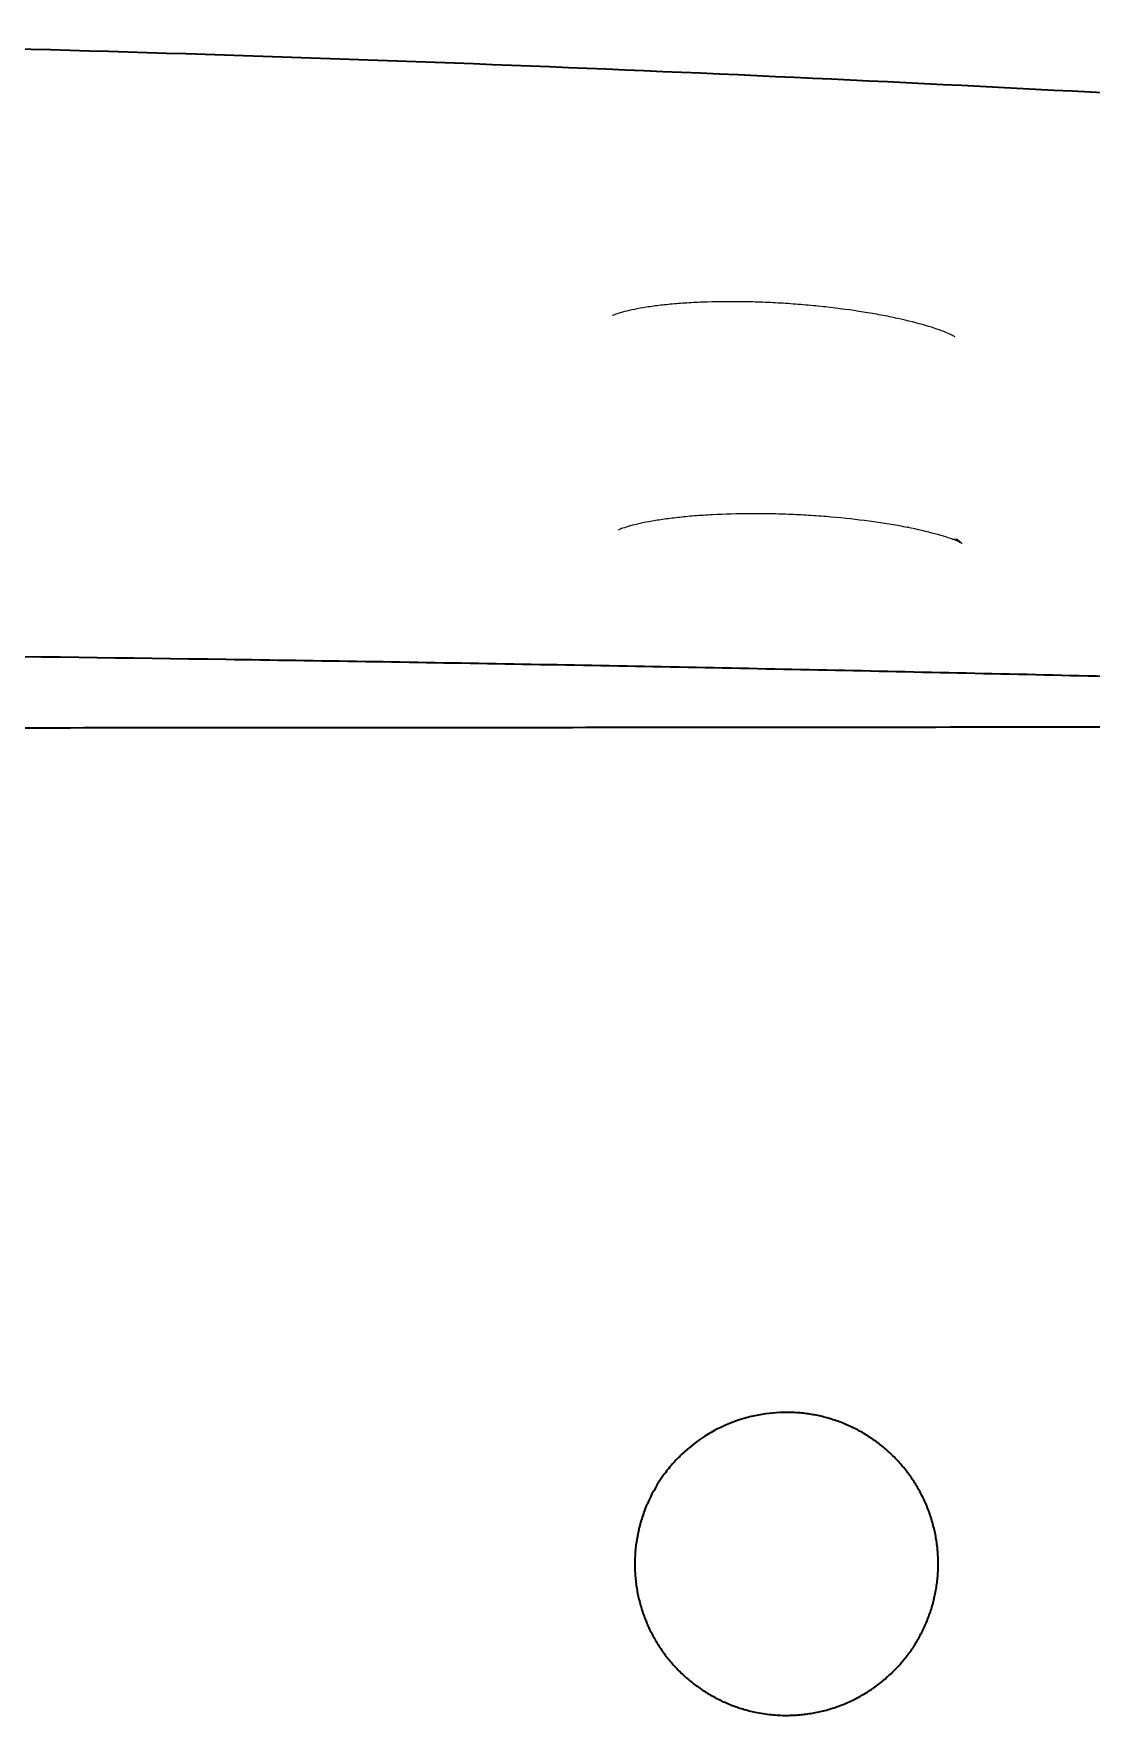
# Model space of a CAD drawing. Header units: millimetres. Extents: x 0 to 2561, y -987 to 790.
# Drawn here: x 852.6 to 981.6, y -667.9 to -462.9 of the extents above; entities that cross this region are included whole.
import ezdxf

# ---------------------------------------------------------------- set-up
doc = ezdxf.new("R2010")
doc.units = ezdxf.units.MM
doc.layers.add('Blocks', color=7, linetype='Continuous')
doc.layers.add('Blocks$Inner', color=7, linetype='Continuous', lineweight=25, true_color=0x007f00)
doc.layers.add('Blocks$Outline', color=7, linetype='Continuous', lineweight=35, true_color=0xff3f3f)

# ---------------------------------------------------------------- blocks, each defined once
blk = doc.blocks.new('Balcony Dining Bench Top')
at = {"layer": 'Blocks$Inner'}
for points, knots in [([(-589.23, 424.16), (-589.23, 421.8), (-589.25, 419.44), (-589.3, 417.08), (-589.34, 414.72), (-589.41, 412.35), (-589.5, 409.99), (-589.59, 407.64), (-589.7, 405.29), (-589.81, 402.94), (-590.07, 397.34), (-590.31, 391.73), (-590.56, 386.12), (-590.91, 378.16), (-591.25, 370.21), (-591.58, 362.25), (-592.25, 346.33), (-592.88, 330.41), (-593.48, 314.5), (-594.35, 291.48), (-595.15, 268.46), (-595.89, 245.44), (-596.17, 236.61), (-596.44, 227.78), (-596.7, 218.96), (-596.96, 210.11), (-597.21, 201.27), (-597.45, 192.43), (-597.69, 183.59), (-597.92, 174.75), (-598.15, 165.9), (-598.29, 160.24), (-598.42, 154.58), (-598.56, 148.92), (-598.69, 143.26), (-598.82, 137.61), (-598.94, 131.95), (-599.07, 126.29), (-599.19, 120.63), (-599.3, 114.97), (-599.54, 103.66), (-599.75, 92.34), (-599.95, 81.03), (-600.15, 69.67), (-600.33, 58.32), (-600.5, 46.97), (-600.85, 23.06), (-601.12, -0.86), (-601.31, -24.78), (-601.38, -33.55), (-601.44, -42.33), (-601.49, -51.11), (-601.55, -59.86), (-601.59, -68.62), (-601.62, -77.38), (-601.65, -86.14), (-601.67, -94.89), (-601.68, -103.65), (-601.68, -105.03), (-601.68, -106.41), (-601.68, -107.79), (-601.68, -109.17), (-601.68, -110.56), (-601.68, -111.94), (-601.68, -113.32), (-601.68, -114.7), (-601.68, -116.08)], [0.000019, 0.000019, 0.000019, 0.000019, 7.08982, 7.08982, 7.08982, 14.176741, 14.176741, 14.176741, 21.23183, 21.23183, 21.23183, 38.07293, 38.07293, 38.07293, 61.967387, 61.967387, 61.967387, 109.758517, 109.758517, 109.758517, 178.860742, 178.860742, 178.860742, 205.352515, 205.352515, 205.352515, 231.889817, 231.889817, 231.889817, 258.427166, 258.427166, 258.427166, 275.415243, 275.415243, 275.415243, 292.391937, 292.391937, 292.391937, 309.370735, 309.370735, 309.370735, 343.322504, 343.322504, 343.322504, 377.383168, 377.383168, 377.383168, 449.136176, 449.136176, 449.136176, 475.470513, 475.470513, 475.470513, 501.739585, 501.739585, 501.739585, 528.009357, 528.009357, 528.009357, 532.154266, 532.154266, 532.154266, 536.298776, 536.298776, 536.298776, 540.441973, 540.441973, 540.441973, 540.441973]), ([(-592.46, 340.84), (-592.46, 340.54), (-592.46, 340.24), (-592.46, 339.94), (-592.45, 333.97), (-592.44, 328.01), (-592.43, 322.06), (-592.42, 318.55), (-592.42, 315.03), (-592.41, 311.52), (-592.4, 303.86), (-592.39, 296.21), (-592.38, 288.56), (-592.37, 286.78), (-592.37, 284.99), (-592.37, 283.21), (-592.35, 273.78), (-592.34, 264.35), (-592.33, 254.92), (-592.32, 245.47), (-592.3, 236.01), (-592.29, 226.56), (-592.29, 224.89), (-592.29, 223.23), (-592.28, 221.56), (-592.28, 213.74), (-592.27, 205.89), (-592.26, 198.04), (-592.25, 188.51), (-592.24, 178.95), (-592.23, 169.39), (-592.22, 164.22), (-592.21, 159.05), (-592.21, 153.88), (-592.21, 149.48), (-592.2, 145.08), (-592.2, 140.68), (-592.19, 131.11), (-592.18, 121.54), (-592.17, 111.97), (-592.16, 103.32), (-592.16, 94.67), (-592.15, 86.03), (-592.15, 85.12), (-592.15, 84.22), (-592.15, 83.31), (-592.14, 73.78), (-592.14, 64.27), (-592.13, 54.79), (-592.13, 53.96), (-592.13, 53.13), (-592.13, 52.3), (-592.12, 43.66), (-592.12, 35.05), (-592.11, 26.44), (-592.11, 23.9), (-592.11, 21.35), (-592.11, 18.8), (-592.11, 11.92), (-592.1, 5.04), (-592.1, -1.84), (-592.1, -6.11), (-592.1, -10.38), (-592.09, -14.65), (-592.09, -19.83), (-592.09, -25.01), (-592.09, -30.2), (-592.09, -30.61), (-592.09, -31.02), (-592.09, -31.44), (-592.09, -37.04), (-592.09, -42.66), (-592.08, -48.28), (-592.08, -61.27), (-592.08, -74.31), (-592.08, -87.37), (-592.08, -96.93), (-592.08, -106.51), (-592.08, -116.08), (-592.08, -125.66), (-592.08, -135.25), (-592.08, -144.82), (-592.08, -157.87), (-592.08, -170.9), (-592.08, -183.88), (-592.09, -189.51), (-592.09, -195.12), (-592.09, -200.73), (-592.09, -201.15), (-592.09, -201.57), (-592.09, -201.99), (-592.09, -207.17), (-592.09, -212.35), (-592.09, -217.51), (-592.1, -221.79), (-592.1, -226.07), (-592.1, -230.34), (-592.1, -237.22), (-592.11, -244.09), (-592.11, -250.97), (-592.11, -253.52), (-592.11, -256.07), (-592.11, -258.63), (-592.12, -267.23), (-592.12, -275.84), (-592.13, -284.47), (-592.13, -285.31), (-592.13, -286.14), (-592.13, -286.98), (-592.14, -296.46), (-592.14, -305.97), (-592.15, -315.5), (-592.15, -316.4), (-592.15, -317.29), (-592.15, -318.19), (-592.16, -326.84), (-592.16, -335.5), (-592.17, -344.15), (-592.18, -353.72), (-592.19, -363.3), (-592.2, -372.87), (-592.2, -377.26), (-592.21, -381.65), (-592.21, -386.05), (-592.21, -391.23), (-592.22, -396.4), (-592.23, -401.58), (-592.24, -411.14), (-592.25, -420.69), (-592.26, -430.22), (-592.27, -438.07), (-592.28, -445.91), (-592.28, -453.73), (-592.29, -455.4), (-592.29, -457.07), (-592.29, -458.74), (-592.3, -468.2), (-592.32, -477.66), (-592.33, -487.11), (-592.34, -496.54), (-592.35, -505.97), (-592.37, -515.4), (-592.37, -517.17), (-592.37, -518.95), (-592.38, -520.73), (-592.39, -528.39), (-592.4, -536.04), (-592.41, -543.7), (-592.42, -547.21), (-592.42, -550.72), (-592.43, -554.23), (-592.44, -560.18), (-592.45, -566.15), (-592.46, -572.12), (-592.46, -572.42), (-592.46, -572.71), (-592.46, -573)], [-996.817019, -996.817019, -996.817019, -996.817019, -995.9123, -995.9123, -995.9123, -978.027625, -978.027625, -978.027625, -967.478023, -967.478023, -967.478023, -944.513052, -944.513052, -944.513052, -939.159365, -939.159365, -939.159365, -910.862819, -910.862819, -910.862819, -882.48729, -882.48729, -882.48729, -877.48982, -877.48982, -877.48982, -853.958224, -853.958224, -853.958224, -825.307231, -825.307231, -825.307231, -809.794808, -809.794808, -809.794808, -796.592488, -796.592488, -796.592488, -767.874023, -767.874023, -767.874023, -741.931426, -741.931426, -741.931426, -739.219314, -739.219314, -739.219314, -710.697678, -710.697678, -710.697678, -708.20784, -708.20784, -708.20784, -682.344451, -682.344451, -682.344451, -674.706309, -674.706309, -674.706309, -654.059058, -654.059058, -654.059058, -641.24893, -641.24893, -641.24893, -625.706944, -625.706944, -625.706944, -624.467245, -624.467245, -624.467245, -607.621719, -607.621719, -607.621719, -568.533188, -568.533188, -568.533188, -539.823329, -539.823329, -539.823329, -511.09107, -511.09107, -511.09107, -472.024795, -472.024795, -472.024795, -455.179187, -455.179187, -455.179187, -453.917316, -453.917316, -453.917316, -438.397425, -438.397425, -438.397425, -425.565203, -425.565203, -425.565203, -404.940004, -404.940004, -404.940004, -397.279812, -397.279812, -397.279812, -371.438578, -371.438578, -371.438578, -368.926588, -368.926588, -368.926588, -340.404954, -340.404954, -340.404954, -337.71515, -337.71515, -337.71515, -311.750248, -311.750248, -311.750248, -283.031787, -283.031787, -283.031787, -269.851859, -269.851859, -269.851859, -254.317047, -254.317047, -254.317047, -225.666059, -225.666059, -225.666059, -202.15667, -202.15667, -202.15667, -197.136998, -197.136998, -197.136998, -168.761474, -168.761474, -168.761474, -140.464934, -140.464934, -140.464934, -135.133309, -135.133309, -135.133309, -112.146282, -112.146282, -112.146282, -101.618835, -101.618835, -101.618835, -83.712012, -83.712012, -83.712012, -82.828449, -82.828449, -82.828449, -82.828449]), ([(-659.19, 304.14), (-662.12, 267.79), (-662.72, 259.97), (-664.94, 229.74), (-666.48, 206.84), (-669.27, 160.01), (-670.53, 136.09), (-672.74, 87.35), (-673.68, 62.53), (-675.98, -12.87), (-676.78, -64.46), (-676.78, -116.08)], [150.686593, 150.686593, 150.686593, 150.686593, 175.649857, 175.649857, 246.388671, 246.388671, 317.127485, 317.127485, 387.866299, 387.866299, 529.316122, 529.316122, 529.316122, 529.316122]), ([(-639.82, 135.87), (-639.85, 135.83), (-639.92, 135.7), (-640.01, 135.51), (-640.11, 135.32), (-640.22, 135.07), (-640.35, 134.76), (-640.61, 134.13), (-640.9, 133.29), (-641.19, 132.3), (-641.48, 131.3), (-641.78, 130.15), (-642.05, 128.87), (-642.19, 128.24), (-642.33, 127.57), (-642.46, 126.88), (-642.59, 126.19), (-642.71, 125.46), (-642.83, 124.72), (-643.07, 123.25), (-643.27, 121.71), (-643.45, 120.12), (-643.54, 119.32), (-643.62, 118.51), (-643.69, 117.7), (-643.76, 116.88), (-643.82, 116.06), (-643.88, 115.23)], [11.681042, 11.681042, 11.681042, 11.681042, 14.085412, 14.085412, 14.085412, 16.464733, 16.464733, 16.464733, 21.276261, 21.276261, 21.276261, 26.142948, 26.142948, 26.142948, 28.585492, 28.585492, 28.585492, 31.05374, 31.05374, 31.05374, 35.967933, 35.967933, 35.967933, 38.441406, 38.441406, 38.441406, 40.919911, 40.919911, 40.919911, 40.919911]), ([(-614.62, 136.74), (-614.65, 136.7), (-614.72, 136.56), (-614.81, 136.36), (-614.9, 136.17), (-615.01, 135.9), (-615.13, 135.59), (-615.36, 134.94), (-615.63, 134.09), (-615.89, 133.08), (-616.16, 132.06), (-616.42, 130.9), (-616.66, 129.61), (-616.79, 128.97), (-616.9, 128.3), (-617.01, 127.6), (-617.13, 126.9), (-617.23, 126.17), (-617.33, 125.42), (-617.53, 123.94), (-617.7, 122.39), (-617.84, 120.79), (-617.9, 119.99), (-617.97, 119.17), (-618.02, 118.36), (-618.07, 117.53), (-618.11, 116.71), (-618.15, 115.88)], [12.064362, 12.064362, 12.064362, 12.064362, 14.470524, 14.470524, 14.470524, 16.853573, 16.853573, 16.853573, 21.672495, 21.672495, 21.672495, 26.548411, 26.548411, 26.548411, 28.994922, 28.994922, 28.994922, 31.467427, 31.467427, 31.467427, 36.390073, 36.390073, 36.390073, 38.867464, 38.867464, 38.867464, 41.349974, 41.349974, 41.349974, 41.349974]), ([(-615.13, 136.17), (-615.1, 136.2), (-615.07, 136.22), (-615.05, 136.25), (-614.72, 136.58), (-614.61, 136.76), (-614.61, 136.76)], [-249.742611, -249.742611, -249.742611, -249.742611, -249.466901, -249.466901, -249.466901, -245.955562, -245.955562, -245.955562, -245.955562]), ([(-490.26, 133.85), (-490.45, 133.85), (-490.64, 133.84), (-491.1, 133.83), (-491.36, 133.81), (-491.87, 133.77), (-492.14, 133.75), (-492.65, 133.68), (-492.92, 133.65), (-493.43, 133.56), (-493.69, 133.52), (-494.19, 133.41), (-494.45, 133.35), (-494.95, 133.23), (-495.2, 133.16), (-495.69, 133.01), (-495.94, 132.93), (-496.43, 132.77), (-496.67, 132.68), (-497.15, 132.49), (-497.4, 132.39), (-497.87, 132.18), (-498.11, 132.07), (-498.58, 131.84), (-498.81, 131.72), (-499.27, 131.47), (-499.5, 131.34), (-499.94, 131.07), (-500.16, 130.93), (-500.59, 130.65), (-500.8, 130.5), (-501.22, 130.2), (-501.43, 130.04), (-501.83, 129.72), (-502.03, 129.55), (-502.43, 129.22), (-502.62, 129.04), (-503, 128.69), (-503.19, 128.5), (-503.55, 128.13), (-503.74, 127.94), (-504.08, 127.55), (-504.26, 127.35), (-504.58, 126.96), (-504.75, 126.75), (-505.06, 126.34), (-505.21, 126.13), (-505.51, 125.7), (-505.65, 125.49), (-505.93, 125.05), (-506.06, 124.83), (-506.32, 124.38), (-506.45, 124.15), (-506.69, 123.69), (-506.8, 123.45), (-507.02, 122.98), (-507.13, 122.74), (-507.33, 122.26), (-507.43, 122.02), (-507.61, 121.53), (-507.69, 121.28), (-507.85, 120.79), (-507.93, 120.54), (-508.06, 120.04), (-508.13, 119.79), (-508.24, 119.29), (-508.3, 119.03), (-508.39, 118.53), (-508.44, 118.27), (-508.51, 117.75), (-508.54, 117.49), (-508.57, 117.23)], [87.387205, 87.387205, 87.387205, 87.387205, 87.972433, 87.972433, 88.752737, 88.752737, 89.533041, 89.533041, 90.313522, 90.313522, 91.094004, 91.094004, 91.874486, 91.874486, 92.654967, 92.654967, 93.435449, 93.435449, 94.215931, 94.215931, 94.996412, 94.996412, 95.776894, 95.776894, 96.557541, 96.557541, 97.338187, 97.338187, 98.118834, 98.118834, 98.899481, 98.899481, 99.680128, 99.680128, 100.460775, 100.460775, 101.241421, 101.241421, 102.022068, 102.022068, 102.802813, 102.802813, 103.583558, 103.583558, 104.364303, 104.364303, 105.145048, 105.145048, 105.925793, 105.925793, 106.706537, 106.706537, 107.487282, 107.487282, 108.268027, 108.268027, 109.048767, 109.048767, 109.829506, 109.829506, 110.610246, 110.610246, 111.390985, 111.390985, 112.171724, 112.171724, 112.952464, 112.952464, 113.733203, 113.733203, 114.513943, 114.513943, 114.513943, 114.513943]), ([(-471.81, 113.46), (-471.78, 113.78), (-471.76, 114.11), (-471.74, 114.43), (-471.72, 114.75), (-471.72, 115.08), (-471.72, 115.41), (-471.72, 115.67), (-471.73, 115.93), (-471.74, 116.19), (-471.75, 116.45), (-471.77, 116.71), (-471.79, 116.97), (-471.81, 117.23), (-471.84, 117.49), (-471.88, 117.74), (-471.91, 118), (-471.95, 118.26), (-471.99, 118.51), (-472.04, 118.77), (-472.09, 119.02), (-472.14, 119.27), (-472.2, 119.53), (-472.26, 119.78), (-472.32, 120.03), (-472.39, 120.28), (-472.46, 120.54), (-472.54, 120.78), (-472.61, 121.03), (-472.7, 121.28), (-472.78, 121.53), (-472.87, 121.77), (-472.97, 122.02), (-473.06, 122.26), (-473.16, 122.5), (-473.26, 122.74), (-473.37, 122.98), (-473.48, 123.22), (-473.59, 123.45), (-473.71, 123.68), (-473.82, 123.91), (-473.94, 124.14), (-474.07, 124.37), (-474.2, 124.59), (-474.33, 124.82), (-474.46, 125.04), (-474.6, 125.26), (-474.74, 125.48), (-474.88, 125.69), (-475.03, 125.91), (-475.18, 126.12), (-475.33, 126.33), (-475.49, 126.54), (-475.65, 126.75), (-475.81, 126.95), (-475.98, 127.15), (-476.15, 127.36), (-476.32, 127.55), (-476.49, 127.75), (-476.67, 127.94), (-476.84, 128.13), (-477.02, 128.32), (-477.21, 128.5), (-477.39, 128.68), (-477.58, 128.86), (-477.77, 129.03), (-477.96, 129.21), (-478.16, 129.38), (-478.35, 129.55), (-478.56, 129.71), (-478.76, 129.87), (-478.96, 130.03), (-479.17, 130.19), (-479.38, 130.34), (-479.59, 130.49), (-479.8, 130.64), (-480.02, 130.78), (-480.24, 130.93), (-480.46, 131.07), (-480.68, 131.2), (-480.91, 131.34), (-481.14, 131.47), (-481.36, 131.59), (-481.59, 131.72), (-481.82, 131.83), (-482.05, 131.95), (-482.29, 132.07), (-482.52, 132.17), (-482.76, 132.28), (-483, 132.38), (-483.23, 132.48), (-483.47, 132.58), (-483.72, 132.67), (-483.96, 132.76), (-484.2, 132.85), (-484.45, 132.93), (-484.69, 133.01), (-484.94, 133.08), (-485.19, 133.16), (-485.44, 133.22), (-485.69, 133.29), (-485.95, 133.35), (-486.2, 133.41), (-486.46, 133.46), (-486.72, 133.52), (-486.97, 133.56), (-487.23, 133.61), (-487.49, 133.65), (-487.74, 133.68), (-488, 133.72), (-488.26, 133.75), (-488.51, 133.77), (-488.77, 133.79), (-489.03, 133.81), (-489.29, 133.82), (-489.55, 133.84), (-489.8, 133.84), (-490.06, 133.85), (-490.12, 133.85), (-490.18, 133.85), (-490.26, 133.85)], [56.367262, 56.367262, 56.367262, 56.367262, 57.343389, 57.343389, 57.343389, 58.320254, 58.320254, 58.320254, 59.105723, 59.105723, 59.105723, 59.886973, 59.886973, 59.886973, 60.665443, 60.665443, 60.665443, 61.442528, 61.442528, 61.442528, 62.219603, 62.219603, 62.219603, 62.998042, 62.998042, 62.998042, 63.779239, 63.779239, 63.779239, 64.564636, 64.564636, 64.564636, 65.350027, 65.350027, 65.350027, 66.131197, 66.131197, 66.131197, 66.909585, 66.909585, 66.909585, 67.68659, 67.68659, 67.68659, 68.463585, 68.463585, 68.463585, 69.241944, 69.241944, 69.241944, 70.023064, 70.023064, 70.023064, 70.808387, 70.808387, 70.808387, 71.593632, 71.593632, 71.593632, 72.37466, 72.37466, 72.37466, 73.152912, 73.152912, 73.152912, 73.929784, 73.929784, 73.929784, 74.706649, 74.706649, 74.706649, 75.484884, 75.484884, 75.484884, 76.265882, 76.265882, 76.265882, 77.051086, 77.051086, 77.051086, 77.836317, 77.836317, 77.836317, 78.617337, 78.617337, 78.617337, 79.395586, 79.395586, 79.395586, 80.172462, 80.172462, 80.172462, 80.949337, 80.949337, 80.949337, 81.727585, 81.727585, 81.727585, 82.508603, 82.508603, 82.508603, 83.293831, 83.293831, 83.293831, 84.079192, 84.079192, 84.079192, 84.860346, 84.860346, 84.860346, 85.638735, 85.638735, 85.638735, 86.415756, 86.415756, 86.415756, 87.192781, 87.192781, 87.192781, 87.387205, 87.387205, 87.387205, 87.387205]), ([(-643.88, 115.23), (-643.93, 114.41), (-643.97, 113.58), (-644.01, 112.76), (-644.04, 111.94), (-644.07, 111.13), (-644.08, 110.32), (-644.11, 108.72), (-644.1, 107.16), (-644.05, 105.66), (-644.03, 104.91), (-644, 104.17), (-643.95, 103.46), (-643.91, 102.76), (-643.86, 102.08), (-643.8, 101.42), (-643.74, 100.77), (-643.67, 100.15), (-643.6, 99.56), (-643.53, 98.97), (-643.45, 98.41), (-643.36, 97.89), (-643.19, 96.86), (-643, 95.99), (-642.81, 95.33), (-642.72, 95.01), (-642.64, 94.73), (-642.56, 94.53), (-642.53, 94.43), (-642.49, 94.34), (-642.46, 94.27), (-642.44, 94.21), (-642.42, 94.16), (-642.4, 94.13)], [40.919911, 40.919911, 40.919911, 40.919911, 43.396794, 43.396794, 43.396794, 45.867171, 45.867171, 45.867171, 50.767755, 50.767755, 50.767755, 53.22559, 53.22559, 53.22559, 55.655665, 55.655665, 55.655665, 58.069438, 58.069438, 58.069438, 60.488254, 60.488254, 60.488254, 65.269315, 65.269315, 65.269315, 67.63698, 67.63698, 67.63698, 68.829745, 68.829745, 68.829745, 70.024392, 70.024392, 70.024392, 70.024392]), ([(-618.15, 115.88), (-618.18, 115.06), (-618.21, 114.23), (-618.22, 113.41), (-618.24, 112.59), (-618.24, 111.77), (-618.24, 110.96), (-618.23, 109.36), (-618.19, 107.81), (-618.11, 106.31), (-618.07, 105.56), (-618.02, 104.82), (-617.97, 104.11), (-617.91, 103.41), (-617.85, 102.73), (-617.77, 102.08), (-617.7, 101.44), (-617.62, 100.82), (-617.54, 100.23), (-617.45, 99.64), (-617.36, 99.09), (-617.27, 98.57), (-617.08, 97.55), (-616.87, 96.69), (-616.68, 96.03)], [41.349974, 41.349974, 41.349974, 41.349974, 43.830865, 43.830865, 43.830865, 46.304451, 46.304451, 46.304451, 51.211637, 51.211637, 51.211637, 53.67254, 53.67254, 53.67254, 56.105376, 56.105376, 56.105376, 58.521986, 58.521986, 58.521986, 60.9436, 60.9436, 60.9436, 65.729361, 65.729361, 65.729361, 65.729361]), ([(-508.66, 115.43), (-508.67, 114.24), (-508.56, 113.07), (-508.23, 111.34), (-508.09, 110.76), (-507.77, 109.63), (-507.58, 109.07), (-506.93, 107.45), (-506.4, 106.4), (-505.13, 104.41), (-504.41, 103.48), (-503.2, 102.21), (-502.78, 101.81), (-501.9, 101.03), (-501.43, 100.66), (-500, 99.63), (-498.99, 99.05), (-497.4, 98.31), (-496.86, 98.09), (-495.75, 97.7), (-495.18, 97.53), (-493.48, 97.11), (-492.32, 96.93), (-490.83, 96.86), (-490.51, 96.85), (-490.18, 96.85)], [116.321858, 116.321858, 116.321858, 116.321858, 119.845885, 119.845885, 121.607898, 121.607898, 123.369912, 123.369912, 126.893938, 126.893938, 130.417965, 130.417965, 132.179979, 132.179979, 133.941992, 133.941992, 137.466019, 137.466019, 139.228032, 139.228032, 140.990046, 140.990046, 144.514072, 144.514072, 145.486052, 145.486052, 145.486052, 145.486052]), ([(-490.05, 96.85), (-490.01, 96.85), (-489.96, 96.85), (-489.92, 96.85), (-489.66, 96.85), (-489.4, 96.86), (-489.14, 96.88), (-488.88, 96.89), (-488.62, 96.91), (-488.36, 96.94), (-488.1, 96.96), (-487.85, 96.99), (-487.59, 97.03), (-487.33, 97.06), (-487.08, 97.11), (-486.83, 97.15), (-486.57, 97.2), (-486.32, 97.25), (-486.07, 97.31), (-485.82, 97.37), (-485.56, 97.43), (-485.31, 97.5), (-485.07, 97.57), (-484.81, 97.64), (-484.57, 97.72), (-484.32, 97.8), (-484.07, 97.89), (-483.83, 97.97), (-483.58, 98.06), (-483.34, 98.16), (-483.1, 98.26), (-482.86, 98.36), (-482.62, 98.46), (-482.38, 98.57), (-482.15, 98.68), (-481.92, 98.8), (-481.69, 98.92), (-481.46, 99.04), (-481.23, 99.16), (-481.01, 99.29), (-480.78, 99.42), (-480.56, 99.55), (-480.34, 99.69), (-480.12, 99.82), (-479.91, 99.97), (-479.69, 100.11), (-479.48, 100.26), (-479.27, 100.42), (-479.06, 100.57), (-478.86, 100.73), (-478.65, 100.89), (-478.45, 101.06), (-478.25, 101.22), (-478.05, 101.4), (-477.85, 101.57), (-477.66, 101.74), (-477.47, 101.92), (-477.28, 102.1), (-477.1, 102.28), (-476.92, 102.47), (-476.74, 102.66), (-476.56, 102.84), (-476.39, 103.04), (-476.22, 103.23), (-476.05, 103.43), (-475.89, 103.63), (-475.73, 103.83), (-475.56, 104.03), (-475.41, 104.24), (-475.26, 104.45), (-475.1, 104.66), (-474.95, 104.87), (-474.81, 105.09), (-474.67, 105.31), (-474.52, 105.53), (-474.39, 105.75), (-474.26, 105.97), (-474.12, 106.21), (-474, 106.43), (-473.87, 106.66), (-473.75, 106.89), (-473.64, 107.13), (-473.52, 107.36), (-473.41, 107.59), (-473.31, 107.83), (-473.2, 108.07), (-473.1, 108.31), (-473.01, 108.55), (-472.91, 108.79), (-472.82, 109.03), (-472.74, 109.27), (-472.65, 109.52), (-472.57, 109.77), (-472.5, 110.02), (-472.42, 110.26), (-472.35, 110.52), (-472.29, 110.77), (-472.23, 111.02), (-472.17, 111.28), (-472.11, 111.53), (-472.05, 111.85), (-471.99, 112.18), (-471.94, 112.49), (-471.89, 112.81), (-471.85, 113.14), (-471.81, 113.46)], [145.616529, 145.616529, 145.616529, 145.616529, 145.746406, 145.746406, 145.746406, 146.531905, 146.531905, 146.531905, 147.313205, 147.313205, 147.313205, 148.091747, 148.091747, 148.091747, 148.868926, 148.868926, 148.868926, 149.646117, 149.646117, 149.646117, 150.424691, 150.424691, 150.424691, 151.206045, 151.206045, 151.206045, 151.991619, 151.991619, 151.991619, 152.7775, 152.7775, 152.7775, 153.55918, 153.55918, 153.55918, 154.3381, 154.3381, 154.3381, 155.115657, 155.115657, 155.115657, 155.893224, 155.893224, 155.893224, 156.672175, 156.672175, 156.672175, 157.453906, 157.453906, 157.453906, 158.239858, 158.239858, 158.239858, 159.026001, 159.026001, 159.026001, 159.807935, 159.807935, 159.807935, 160.587102, 160.587102, 160.587102, 161.3649, 161.3649, 161.3649, 162.142703, 162.142703, 162.142703, 162.921884, 162.921884, 162.921884, 163.703841, 163.703841, 163.703841, 164.490016, 164.490016, 164.490016, 165.276164, 165.276164, 165.276164, 166.058095, 166.058095, 166.058095, 166.837251, 166.837251, 166.837251, 167.615029, 167.615029, 167.615029, 168.392804, 168.392804, 168.392804, 169.171951, 169.171951, 169.171951, 169.953867, 169.953867, 169.953867, 170.739995, 170.739995, 170.739995, 171.716897, 171.716897, 171.716897, 172.68912, 172.68912, 172.68912, 172.68912]), ([(-616.67, 96.02), (-616.58, 95.71), (-616.49, 95.44), (-616.42, 95.24), (-616.38, 95.14), (-616.34, 95.06), (-616.32, 94.99), (-616.29, 94.93), (-616.27, 94.88), (-616.25, 94.86)], [24.408216, 24.408216, 24.408216, 24.408216, 26.749348, 26.749348, 26.749348, 27.943362, 27.943362, 27.943362, 29.13945, 29.13945, 29.13945, 29.13945])]:
    blk.add_open_spline(points, degree=3, knots=knots, dxfattribs=at)
for points in [[(-615.14, 135.55), (-615.13, 135.76), (-615.13, 135.97), (-615.13, 136.17)], [(-508.57, 117.23), (-508.63, 116.63), (-508.66, 116.03), (-508.66, 115.43)], [(-490.18, 96.85), (-490.14, 96.85), (-490.09, 96.85), (-490.05, 96.85)]]:
    blk.add_open_spline(points, degree=3, dxfattribs=at)
blk.add_rational_spline([(-616.59, 130.26), (-616.58, 130.21), (-616.58, 130.17), (-616.57, 130.12)], [1.00000011883, 1.00000011882, 1.00000011881, 1.0000001188], degree=3, dxfattribs=at)
at = {"layer": 'Blocks$Outline'}
for points, knots in [([(-648.66, 430.49), (-648.67, 428.98), (-648.67, 427.46), (-648.67, 424.41), (-648.68, 422.88), (-648.68, 419.77), (-648.69, 418.32), (-648.81, 414.22), (-648.96, 411.74), (-649.4, 406.92), (-649.68, 404.55), (-649.93, 402.16), (-650.19, 399.66), (-650.45, 397.15), (-650.74, 394.31), (-650.77, 394), (-650.84, 393.37), (-650.94, 392.43), (-651.16, 390.22), (-651.36, 388.32), (-651.48, 387.05), (-651.74, 384.54), (-651.99, 382.03), (-654.26, 359.37), (-656.2, 338.7), (-658.43, 313.04), (-658.81, 308.6), (-659.19, 304.14), (-662.12, 267.79), (-662.72, 259.97), (-664.94, 229.74), (-666.48, 206.84), (-669.27, 160.01), (-670.53, 136.09), (-672.74, 87.35), (-673.68, 62.53), (-675.98, -12.87), (-676.78, -64.46), (-676.78, -116.08), (-676.78, -160.3), (-676.19, -204.49), (-674.5, -269.53), (-673.8, -291), (-672.15, -333.36), (-671.2, -354.24), (-669.09, -395.32), (-667.92, -415.5), (-665.4, -455.1), (-664.04, -474.51), (-662.38, -496.53), (-662.15, -499.53), (-661.92, -502.52), (-661.8, -504.07), (-661.65, -505.99), (-661.47, -508.31), (-660.38, -522.2), (-659.24, -535.87), (-656.49, -567.51), (-654.84, -585.29), (-653.13, -602.67), (-652.61, -608.08), (-652.08, -613.39), (-651.54, -618.69), (-651.53, -618.78), (-651.51, -618.94), (-651.49, -619.19), (-651.43, -619.77), (-651.31, -620.92), (-651.08, -623.23), (-650.88, -625.19), (-649.01, -643.6), (-649.01, -643.64), (-649, -643.68), (-648.99, -643.8), (-648.99, -643.9), (-648.97, -644.2), (-648.95, -644.43), (-648.9, -645.23), (-648.86, -645.89), (-648.78, -647.5), (-648.74, -648.46), (-648.7, -650.16), (-648.69, -650.78), (-648.68, -652.13), (-648.68, -652.87), (-648.68, -653.73), (-648.68, -653.75), (-648.68, -653.78), (-648.68, -653.88), (-648.68, -653.96), (-648.68, -654.25), (-648.68, -654.5), (-648.68, -655.43), (-648.67, -656.28), (-648.67, -658.43), (-648.67, -659.73), (-648.67, -661.62), (-648.67, -662.09), (-648.66, -662.57), (-648.66, -662.65)], [12.373966, 12.373966, 12.373966, 12.373966, 16.601863, 16.601863, 20.742388, 20.742388, 24.882913, 24.882913, 33.163963, 33.163963, 41.180741, 41.180741, 41.180741, 48.778274, 48.778274, 49.727966, 49.727966, 50.677658, 52.577041, 56.375808, 56.375808, 56.375808, 65.240052, 65.240052, 135.978866, 135.978866, 150.686593, 150.686593, 150.686593, 175.649857, 175.649857, 246.388671, 246.388671, 317.127485, 317.127485, 387.866299, 387.866299, 529.316122, 529.316122, 529.316122, 651.160456, 651.160456, 712.082623, 712.082623, 773.00479, 773.00479, 833.926957, 833.926957, 894.849124, 894.849124, 904.501732, 904.501732, 904.501732, 905.501732, 905.501732, 905.501732, 950.532882, 950.532882, 1011.455049, 1011.455049, 1011.455049, 1027.366538, 1027.366538, 1027.615155, 1027.615155, 1027.863773, 1028.361007, 1029.355475, 1031.344411, 1035.322283, 1035.322283, 1035.322283, 1035.644028, 1035.644028, 1036.287519, 1036.287519, 1037.574499, 1037.574499, 1040.14846, 1040.14846, 1042.722422, 1042.722422, 1044.009402, 1044.009402, 1045.296383, 1045.296383, 1045.296383, 1045.618128, 1045.618128, 1046.261618, 1046.261618, 1047.548599, 1047.548599, 1050.12256, 1050.12256, 1052.696522, 1052.696522, 1053.340012, 1053.464332, 1053.464332, 1053.464332, 1053.464332]), ([(-592.46, -573), (-592.81, -564.22), (-593.15, -555.44), (-593.48, -546.66), (-594.35, -523.64), (-595.15, -500.62), (-595.89, -477.6), (-596.17, -468.77), (-596.44, -459.94), (-596.7, -451.12), (-596.96, -442.28), (-597.21, -433.43), (-597.45, -424.59), (-597.69, -415.75), (-597.92, -406.91), (-598.15, -398.06), (-598.29, -392.4), (-598.42, -386.74), (-598.56, -381.08), (-598.69, -375.42), (-598.82, -369.77), (-598.94, -364.11), (-599.07, -358.45), (-599.19, -352.79), (-599.3, -347.13), (-599.54, -335.82), (-599.75, -324.5), (-599.95, -313.19), (-600.15, -301.83), (-600.33, -290.48), (-600.5, -279.13), (-600.85, -255.22), (-601.12, -231.3), (-601.31, -207.38), (-601.38, -198.61), (-601.44, -189.83), (-601.49, -181.05), (-601.55, -172.3), (-601.59, -163.54), (-601.62, -154.78), (-601.65, -146.03), (-601.67, -137.27), (-601.68, -128.51), (-601.68, -127.13), (-601.68, -125.75), (-601.68, -124.37), (-601.68, -122.99), (-601.68, -121.6), (-601.68, -120.22), (-601.68, -118.84), (-601.68, -117.46), (-601.68, -116.08), (-601.68, -114.7), (-601.68, -113.32), (-601.68, -111.94), (-601.68, -110.56), (-601.68, -109.17), (-601.68, -107.79), (-601.68, -106.41), (-601.68, -105.03), (-601.68, -103.65), (-601.67, -94.89), (-601.65, -86.14), (-601.62, -77.38), (-601.59, -68.62), (-601.55, -59.86), (-601.49, -51.11), (-601.44, -42.33), (-601.38, -33.55), (-601.31, -24.78), (-601.12, -0.86), (-600.85, 23.06), (-600.5, 46.97), (-600.33, 58.32), (-600.15, 69.67), (-599.95, 81.03), (-599.75, 92.34), (-599.54, 103.66), (-599.3, 114.97), (-599.19, 120.63), (-599.07, 126.29), (-598.94, 131.95), (-598.82, 137.61), (-598.69, 143.26), (-598.56, 148.92), (-598.42, 154.58), (-598.29, 160.24), (-598.15, 165.9), (-597.92, 174.75), (-597.69, 183.59), (-597.45, 192.43), (-597.21, 201.27), (-596.96, 210.11), (-596.7, 218.96), (-596.44, 227.78), (-596.17, 236.61), (-595.89, 245.44), (-595.15, 268.46), (-594.35, 291.48), (-593.48, 314.5), (-593.15, 323.28), (-592.81, 332.06), (-592.46, 340.84)], [-997.492961, -997.492961, -997.492961, -997.492961, -971.124873, -971.124873, -971.124873, -902.022648, -902.022648, -902.022648, -875.530874, -875.530874, -875.530874, -848.993572, -848.993572, -848.993572, -822.456224, -822.456224, -822.456224, -805.468146, -805.468146, -805.468146, -788.491452, -788.491452, -788.491452, -771.512654, -771.512654, -771.512654, -737.560885, -737.560885, -737.560885, -703.500221, -703.500221, -703.500221, -631.747214, -631.747214, -631.747214, -605.412876, -605.412876, -605.412876, -579.143805, -579.143805, -579.143805, -552.874033, -552.874033, -552.874033, -548.729124, -548.729124, -548.729124, -544.584614, -544.584614, -544.584614, -540.441973, -540.441973, -540.441973, -536.298776, -536.298776, -536.298776, -532.154266, -532.154266, -532.154266, -528.009357, -528.009357, -528.009357, -501.739585, -501.739585, -501.739585, -475.470513, -475.470513, -475.470513, -449.136176, -449.136176, -449.136176, -377.383168, -377.383168, -377.383168, -343.322504, -343.322504, -343.322504, -309.370735, -309.370735, -309.370735, -292.391937, -292.391937, -292.391937, -275.415243, -275.415243, -275.415243, -258.427166, -258.427166, -258.427166, -231.889817, -231.889817, -231.889817, -205.352515, -205.352515, -205.352515, -178.860742, -178.860742, -178.860742, -109.758517, -109.758517, -109.758517, -83.395096, -83.395096, -83.395096, -83.395096]), ([(-592.46, 340.84), (-592.46, 340.54), (-592.46, 340.24), (-592.46, 339.94), (-592.45, 333.97), (-592.44, 328.01), (-592.43, 322.06), (-592.42, 318.55), (-592.42, 315.03), (-592.41, 311.52), (-592.4, 303.86), (-592.39, 296.21), (-592.38, 288.56), (-592.37, 286.78), (-592.37, 284.99), (-592.37, 283.21), (-592.35, 273.78), (-592.34, 264.35), (-592.33, 254.92), (-592.32, 245.47), (-592.3, 236.01), (-592.29, 226.56), (-592.29, 224.89), (-592.29, 223.23), (-592.28, 221.56), (-592.28, 213.74), (-592.27, 205.89), (-592.26, 198.04), (-592.25, 188.51), (-592.24, 178.95), (-592.23, 169.39), (-592.22, 164.22), (-592.21, 159.05), (-592.21, 153.88), (-592.21, 149.48), (-592.2, 145.08), (-592.2, 140.68), (-592.19, 131.11), (-592.18, 121.54), (-592.17, 111.97), (-592.16, 103.32), (-592.16, 94.67), (-592.15, 86.03), (-592.15, 85.12), (-592.15, 84.22), (-592.15, 83.31), (-592.14, 73.78), (-592.14, 64.27), (-592.13, 54.79), (-592.13, 53.96), (-592.13, 53.13), (-592.13, 52.3), (-592.12, 43.66), (-592.12, 35.05), (-592.11, 26.44), (-592.11, 23.9), (-592.11, 21.35), (-592.11, 18.8), (-592.11, 11.92), (-592.1, 5.04), (-592.1, -1.84), (-592.1, -6.11), (-592.1, -10.38), (-592.09, -14.65), (-592.09, -19.83), (-592.09, -25.01), (-592.09, -30.2), (-592.09, -30.61), (-592.09, -31.02), (-592.09, -31.44), (-592.09, -37.04), (-592.09, -42.66), (-592.08, -48.28), (-592.08, -61.27), (-592.08, -74.31), (-592.08, -87.37), (-592.08, -96.93), (-592.08, -106.51), (-592.08, -116.08), (-592.08, -125.66), (-592.08, -135.25), (-592.08, -144.82), (-592.08, -157.87), (-592.08, -170.9), (-592.08, -183.88), (-592.09, -189.51), (-592.09, -195.12), (-592.09, -200.73), (-592.09, -201.15), (-592.09, -201.57), (-592.09, -201.99), (-592.09, -207.17), (-592.09, -212.35), (-592.09, -217.51), (-592.1, -221.79), (-592.1, -226.07), (-592.1, -230.34), (-592.1, -237.22), (-592.11, -244.09), (-592.11, -250.97), (-592.11, -253.52), (-592.11, -256.07), (-592.11, -258.63), (-592.12, -267.23), (-592.12, -275.84), (-592.13, -284.47), (-592.13, -285.31), (-592.13, -286.14), (-592.13, -286.98), (-592.14, -296.46), (-592.14, -305.97), (-592.15, -315.5), (-592.15, -316.4), (-592.15, -317.29), (-592.15, -318.19), (-592.16, -326.84), (-592.16, -335.5), (-592.17, -344.15), (-592.18, -353.72), (-592.19, -363.3), (-592.2, -372.87), (-592.2, -377.26), (-592.21, -381.65), (-592.21, -386.05), (-592.21, -391.23), (-592.22, -396.4), (-592.23, -401.58), (-592.24, -411.14), (-592.25, -420.69), (-592.26, -430.22), (-592.27, -438.07), (-592.28, -445.91), (-592.28, -453.73), (-592.29, -455.4), (-592.29, -457.07), (-592.29, -458.74), (-592.3, -468.2), (-592.32, -477.66), (-592.33, -487.11), (-592.34, -496.54), (-592.35, -505.97), (-592.37, -515.4), (-592.37, -517.17), (-592.37, -518.95), (-592.38, -520.73), (-592.39, -528.39), (-592.4, -536.04), (-592.41, -543.7), (-592.42, -547.21), (-592.42, -550.72), (-592.43, -554.23), (-592.44, -560.18), (-592.45, -566.15), (-592.46, -572.12), (-592.46, -572.42), (-592.46, -572.71), (-592.46, -573)], [-996.817019, -996.817019, -996.817019, -996.817019, -995.912343, -995.912343, -995.912343, -978.027667, -978.027667, -978.027667, -967.478064, -967.478064, -967.478064, -944.513092, -944.513092, -944.513092, -939.159406, -939.159406, -939.159406, -910.862858, -910.862858, -910.862858, -882.487328, -882.487328, -882.487328, -877.489858, -877.489858, -877.489858, -853.95826, -853.95826, -853.95826, -825.307266, -825.307266, -825.307266, -809.794842, -809.794842, -809.794842, -796.592521, -796.592521, -796.592521, -767.874055, -767.874055, -767.874055, -741.931457, -741.931457, -741.931457, -739.219345, -739.219345, -739.219345, -710.697707, -710.697707, -710.697707, -708.20787, -708.20787, -708.20787, -682.34448, -682.34448, -682.34448, -674.706337, -674.706337, -674.706337, -654.059085, -654.059085, -654.059085, -641.248956, -641.248956, -641.248956, -625.706969, -625.706969, -625.706969, -624.467271, -624.467271, -624.467271, -607.621743, -607.621743, -607.621743, -568.533211, -568.533211, -568.533211, -539.823351, -539.823351, -539.823351, -511.09109, -511.09109, -511.09109, -472.024813, -472.024813, -472.024813, -455.179204, -455.179204, -455.179204, -453.917333, -453.917333, -453.917333, -438.397442, -438.397442, -438.397442, -425.565219, -425.565219, -425.565219, -404.940019, -404.940019, -404.940019, -397.279826, -397.279826, -397.279826, -371.438592, -371.438592, -371.438592, -368.926601, -368.926601, -368.926601, -340.404966, -340.404966, -340.404966, -337.715162, -337.715162, -337.715162, -311.750259, -311.750259, -311.750259, -283.031796, -283.031796, -283.031796, -269.851868, -269.851868, -269.851868, -254.317055, -254.317055, -254.317055, -225.666066, -225.666066, -225.666066, -202.156676, -202.156676, -202.156676, -197.137003, -197.137003, -197.137003, -168.761478, -168.761478, -168.761478, -140.464936, -140.464936, -140.464936, -135.133312, -135.133312, -135.133312, -112.146284, -112.146284, -112.146284, -101.618835, -101.618835, -101.618835, -83.712012, -83.712012, -83.712012, -82.828449, -82.828449, -82.828449, -82.828449]), ([(-471.81, 113.46), (-471.85, 113.14), (-471.89, 112.81), (-471.94, 112.49), (-471.99, 112.18), (-472.05, 111.85), (-472.11, 111.53), (-472.17, 111.28), (-472.23, 111.02), (-472.29, 110.77), (-472.35, 110.52), (-472.42, 110.26), (-472.5, 110.02), (-472.57, 109.77), (-472.65, 109.52), (-472.74, 109.27), (-472.82, 109.03), (-472.91, 108.79), (-473.01, 108.55), (-473.1, 108.31), (-473.2, 108.07), (-473.31, 107.83), (-473.41, 107.59), (-473.52, 107.36), (-473.64, 107.13), (-473.75, 106.89), (-473.87, 106.66), (-474, 106.43), (-474.12, 106.21), (-474.26, 105.97), (-474.39, 105.75), (-474.52, 105.53), (-474.67, 105.31), (-474.81, 105.09), (-474.95, 104.87), (-475.1, 104.66), (-475.26, 104.45), (-475.41, 104.24), (-475.56, 104.03), (-475.73, 103.83), (-475.89, 103.63), (-476.05, 103.43), (-476.22, 103.23), (-476.39, 103.04), (-476.56, 102.84), (-476.74, 102.66), (-476.92, 102.47), (-477.1, 102.28), (-477.28, 102.1), (-477.47, 101.92), (-477.66, 101.74), (-477.85, 101.57), (-478.05, 101.4), (-478.25, 101.22), (-478.45, 101.06), (-478.65, 100.89), (-478.86, 100.73), (-479.06, 100.57), (-479.27, 100.42), (-479.48, 100.26), (-479.69, 100.11), (-479.91, 99.97), (-480.12, 99.82), (-480.34, 99.69), (-480.56, 99.55), (-480.78, 99.42), (-481.01, 99.29), (-481.23, 99.16), (-481.46, 99.04), (-481.69, 98.92), (-481.92, 98.8), (-482.15, 98.68), (-482.38, 98.57), (-482.62, 98.46), (-482.86, 98.36), (-483.1, 98.26), (-483.34, 98.16), (-483.58, 98.06), (-483.83, 97.97), (-484.07, 97.89), (-484.32, 97.8), (-484.57, 97.72), (-484.81, 97.64), (-485.07, 97.57), (-485.31, 97.5), (-485.56, 97.43), (-485.82, 97.37), (-486.07, 97.31), (-486.32, 97.25), (-486.57, 97.2), (-486.83, 97.15), (-487.08, 97.11), (-487.33, 97.06), (-487.59, 97.03), (-487.85, 96.99), (-488.1, 96.96), (-488.36, 96.94), (-488.62, 96.91), (-488.88, 96.89), (-489.14, 96.88), (-489.4, 96.86), (-489.66, 96.85), (-489.92, 96.85), (-489.96, 96.85), (-490.01, 96.85), (-490.05, 96.85), (-490.09, 96.85), (-490.14, 96.85), (-490.18, 96.85), (-490.51, 96.85), (-490.83, 96.86), (-492.32, 96.93), (-493.48, 97.11), (-495.18, 97.53), (-495.75, 97.7), (-496.86, 98.09), (-497.4, 98.31), (-498.99, 99.05), (-500, 99.63), (-501.43, 100.66), (-501.9, 101.03), (-502.78, 101.81), (-503.2, 102.21), (-504.41, 103.48), (-505.13, 104.41), (-506.4, 106.4), (-506.93, 107.45), (-507.58, 109.07), (-507.77, 109.63), (-508.09, 110.76), (-508.23, 111.34), (-508.56, 113.07), (-508.67, 114.24), (-508.66, 115.43), (-508.66, 116.03), (-508.63, 116.63), (-508.57, 117.23), (-508.54, 117.49), (-508.51, 117.75), (-508.44, 118.27), (-508.39, 118.53), (-508.3, 119.03), (-508.24, 119.29), (-508.13, 119.79), (-508.06, 120.04), (-507.93, 120.54), (-507.85, 120.79), (-507.69, 121.28), (-507.61, 121.53), (-507.43, 122.02), (-507.33, 122.26), (-507.13, 122.74), (-507.02, 122.98), (-506.8, 123.45), (-506.69, 123.69), (-506.45, 124.15), (-506.32, 124.38), (-506.06, 124.83), (-505.93, 125.05), (-505.65, 125.49), (-505.51, 125.7), (-505.21, 126.13), (-505.06, 126.34), (-504.75, 126.75), (-504.58, 126.96), (-504.26, 127.35), (-504.08, 127.55), (-503.74, 127.94), (-503.55, 128.13), (-503.19, 128.5), (-503, 128.69), (-502.62, 129.04), (-502.43, 129.22), (-502.03, 129.55), (-501.83, 129.72), (-501.43, 130.04), (-501.22, 130.2), (-500.8, 130.5), (-500.59, 130.65), (-500.16, 130.93), (-499.94, 131.07), (-499.5, 131.34), (-499.27, 131.47), (-498.81, 131.72), (-498.58, 131.84), (-498.11, 132.07), (-497.87, 132.18), (-497.4, 132.39), (-497.15, 132.49), (-496.67, 132.68), (-496.43, 132.77), (-495.94, 132.93), (-495.69, 133.01), (-495.2, 133.16), (-494.95, 133.23), (-494.45, 133.35), (-494.19, 133.41), (-493.69, 133.52), (-493.43, 133.56), (-492.92, 133.65), (-492.65, 133.68), (-492.14, 133.75), (-491.87, 133.77), (-491.36, 133.81), (-491.1, 133.83), (-490.64, 133.84), (-490.45, 133.85), (-490.26, 133.85), (-490.18, 133.85), (-490.12, 133.85), (-490.06, 133.85), (-489.8, 133.84), (-489.55, 133.84), (-489.29, 133.82), (-489.03, 133.81), (-488.77, 133.79), (-488.51, 133.77), (-488.26, 133.75), (-488, 133.72), (-487.74, 133.68), (-487.49, 133.65), (-487.23, 133.61), (-486.97, 133.56), (-486.72, 133.52), (-486.46, 133.46), (-486.2, 133.41), (-485.95, 133.35), (-485.69, 133.29), (-485.44, 133.22), (-485.19, 133.16), (-484.94, 133.08), (-484.69, 133.01), (-484.45, 132.93), (-484.2, 132.85), (-483.96, 132.76), (-483.72, 132.67), (-483.47, 132.58), (-483.23, 132.48), (-483, 132.38), (-482.76, 132.28), (-482.52, 132.17), (-482.29, 132.07), (-482.05, 131.95), (-481.82, 131.83), (-481.59, 131.72), (-481.36, 131.59), (-481.14, 131.47), (-480.91, 131.34), (-480.68, 131.2), (-480.46, 131.07), (-480.24, 130.93), (-480.02, 130.78), (-479.8, 130.64), (-479.59, 130.49), (-479.38, 130.34), (-479.17, 130.19), (-478.96, 130.03), (-478.76, 129.87), (-478.56, 129.71), (-478.35, 129.55), (-478.16, 129.38), (-477.96, 129.21), (-477.77, 129.03), (-477.58, 128.86), (-477.39, 128.68), (-477.21, 128.5), (-477.02, 128.32), (-476.84, 128.13), (-476.67, 127.94), (-476.49, 127.75), (-476.32, 127.55), (-476.15, 127.36), (-475.98, 127.15), (-475.81, 126.95), (-475.65, 126.75), (-475.49, 126.54), (-475.33, 126.33), (-475.18, 126.12), (-475.03, 125.91), (-474.88, 125.69), (-474.74, 125.48), (-474.6, 125.26), (-474.46, 125.04), (-474.33, 124.82), (-474.2, 124.59), (-474.07, 124.37), (-473.94, 124.14), (-473.82, 123.91), (-473.71, 123.68), (-473.59, 123.45), (-473.48, 123.22), (-473.37, 122.98), (-473.26, 122.74), (-473.16, 122.5), (-473.06, 122.26), (-472.97, 122.02), (-472.87, 121.77), (-472.78, 121.53), (-472.7, 121.28), (-472.61, 121.03), (-472.54, 120.78), (-472.46, 120.54), (-472.39, 120.28), (-472.32, 120.03), (-472.26, 119.78), (-472.2, 119.53), (-472.14, 119.27), (-472.09, 119.02), (-472.04, 118.77), (-471.99, 118.51), (-471.95, 118.26), (-471.91, 118), (-471.88, 117.74), (-471.84, 117.49), (-471.81, 117.23), (-471.79, 116.97), (-471.77, 116.71), (-471.75, 116.45), (-471.74, 116.19), (-471.73, 115.93), (-471.72, 115.67), (-471.72, 115.41), (-471.72, 115.08), (-471.72, 114.75), (-471.74, 114.43), (-471.76, 114.11), (-471.78, 113.78), (-471.81, 113.46)], [-172.68912, -172.68912, -172.68912, -172.68912, -171.716897, -171.716897, -171.716897, -170.739995, -170.739995, -170.739995, -169.953867, -169.953867, -169.953867, -169.171951, -169.171951, -169.171951, -168.392804, -168.392804, -168.392804, -167.615029, -167.615029, -167.615029, -166.837251, -166.837251, -166.837251, -166.058095, -166.058095, -166.058095, -165.276164, -165.276164, -165.276164, -164.490016, -164.490016, -164.490016, -163.703841, -163.703841, -163.703841, -162.921884, -162.921884, -162.921884, -162.142703, -162.142703, -162.142703, -161.3649, -161.3649, -161.3649, -160.587102, -160.587102, -160.587102, -159.807935, -159.807935, -159.807935, -159.026001, -159.026001, -159.026001, -158.239858, -158.239858, -158.239858, -157.453906, -157.453906, -157.453906, -156.672175, -156.672175, -156.672175, -155.893224, -155.893224, -155.893224, -155.115657, -155.115657, -155.115657, -154.3381, -154.3381, -154.3381, -153.55918, -153.55918, -153.55918, -152.7775, -152.7775, -152.7775, -151.991619, -151.991619, -151.991619, -151.206045, -151.206045, -151.206045, -150.424691, -150.424691, -150.424691, -149.646117, -149.646117, -149.646117, -148.868926, -148.868926, -148.868926, -148.091747, -148.091747, -148.091747, -147.313205, -147.313205, -147.313205, -146.531905, -146.531905, -146.531905, -145.746406, -145.746406, -145.746406, -145.616529, -145.616529, -145.616529, -145.486052, -145.486052, -145.486052, -144.514072, -144.514072, -140.990046, -140.990046, -139.228032, -139.228032, -137.466019, -137.466019, -133.941992, -133.941992, -132.179979, -132.179979, -130.417965, -130.417965, -126.893938, -126.893938, -123.369912, -123.369912, -121.607898, -121.607898, -119.845885, -119.845885, -116.321858, -116.321858, -116.321858, -114.513943, -114.513943, -114.513943, -113.733203, -113.733203, -112.952464, -112.952464, -112.171724, -112.171724, -111.390985, -111.390985, -110.610246, -110.610246, -109.829506, -109.829506, -109.048767, -109.048767, -108.268027, -108.268027, -107.487282, -107.487282, -106.706537, -106.706537, -105.925793, -105.925793, -105.145048, -105.145048, -104.364303, -104.364303, -103.583558, -103.583558, -102.802813, -102.802813, -102.022068, -102.022068, -101.241421, -101.241421, -100.460775, -100.460775, -99.680128, -99.680128, -98.899481, -98.899481, -98.118834, -98.118834, -97.338187, -97.338187, -96.557541, -96.557541, -95.776894, -95.776894, -94.996412, -94.996412, -94.215931, -94.215931, -93.435449, -93.435449, -92.654967, -92.654967, -91.874486, -91.874486, -91.094004, -91.094004, -90.313522, -90.313522, -89.533041, -89.533041, -88.752737, -88.752737, -87.972433, -87.972433, -87.387205, -87.387205, -87.387205, -87.192781, -87.192781, -87.192781, -86.415756, -86.415756, -86.415756, -85.638735, -85.638735, -85.638735, -84.860346, -84.860346, -84.860346, -84.079192, -84.079192, -84.079192, -83.293831, -83.293831, -83.293831, -82.508603, -82.508603, -82.508603, -81.727585, -81.727585, -81.727585, -80.949337, -80.949337, -80.949337, -80.172462, -80.172462, -80.172462, -79.395586, -79.395586, -79.395586, -78.617337, -78.617337, -78.617337, -77.836317, -77.836317, -77.836317, -77.051086, -77.051086, -77.051086, -76.265882, -76.265882, -76.265882, -75.484884, -75.484884, -75.484884, -74.706649, -74.706649, -74.706649, -73.929784, -73.929784, -73.929784, -73.152912, -73.152912, -73.152912, -72.37466, -72.37466, -72.37466, -71.593632, -71.593632, -71.593632, -70.808387, -70.808387, -70.808387, -70.023064, -70.023064, -70.023064, -69.241944, -69.241944, -69.241944, -68.463585, -68.463585, -68.463585, -67.68659, -67.68659, -67.68659, -66.909585, -66.909585, -66.909585, -66.131197, -66.131197, -66.131197, -65.350027, -65.350027, -65.350027, -64.564636, -64.564636, -64.564636, -63.779239, -63.779239, -63.779239, -62.998042, -62.998042, -62.998042, -62.219603, -62.219603, -62.219603, -61.442528, -61.442528, -61.442528, -60.665443, -60.665443, -60.665443, -59.886973, -59.886973, -59.886973, -59.105723, -59.105723, -59.105723, -58.320254, -58.320254, -58.320254, -57.343389, -57.343389, -57.343389, -56.367262, -56.367262, -56.367262, -56.367262])]:
    blk.add_open_spline(points, degree=3, knots=knots, dxfattribs=at)

msp = doc.modelspace()

# ---------------------------------------------------------------- block references
at = {"layer": 'Blocks', "rotation": 270.0000000000012}
msp.add_blockref('Balcony Dining Bench Top', (829.06, -1139.66), dxfattribs=at)

doc.saveas('drawing.dxf')
